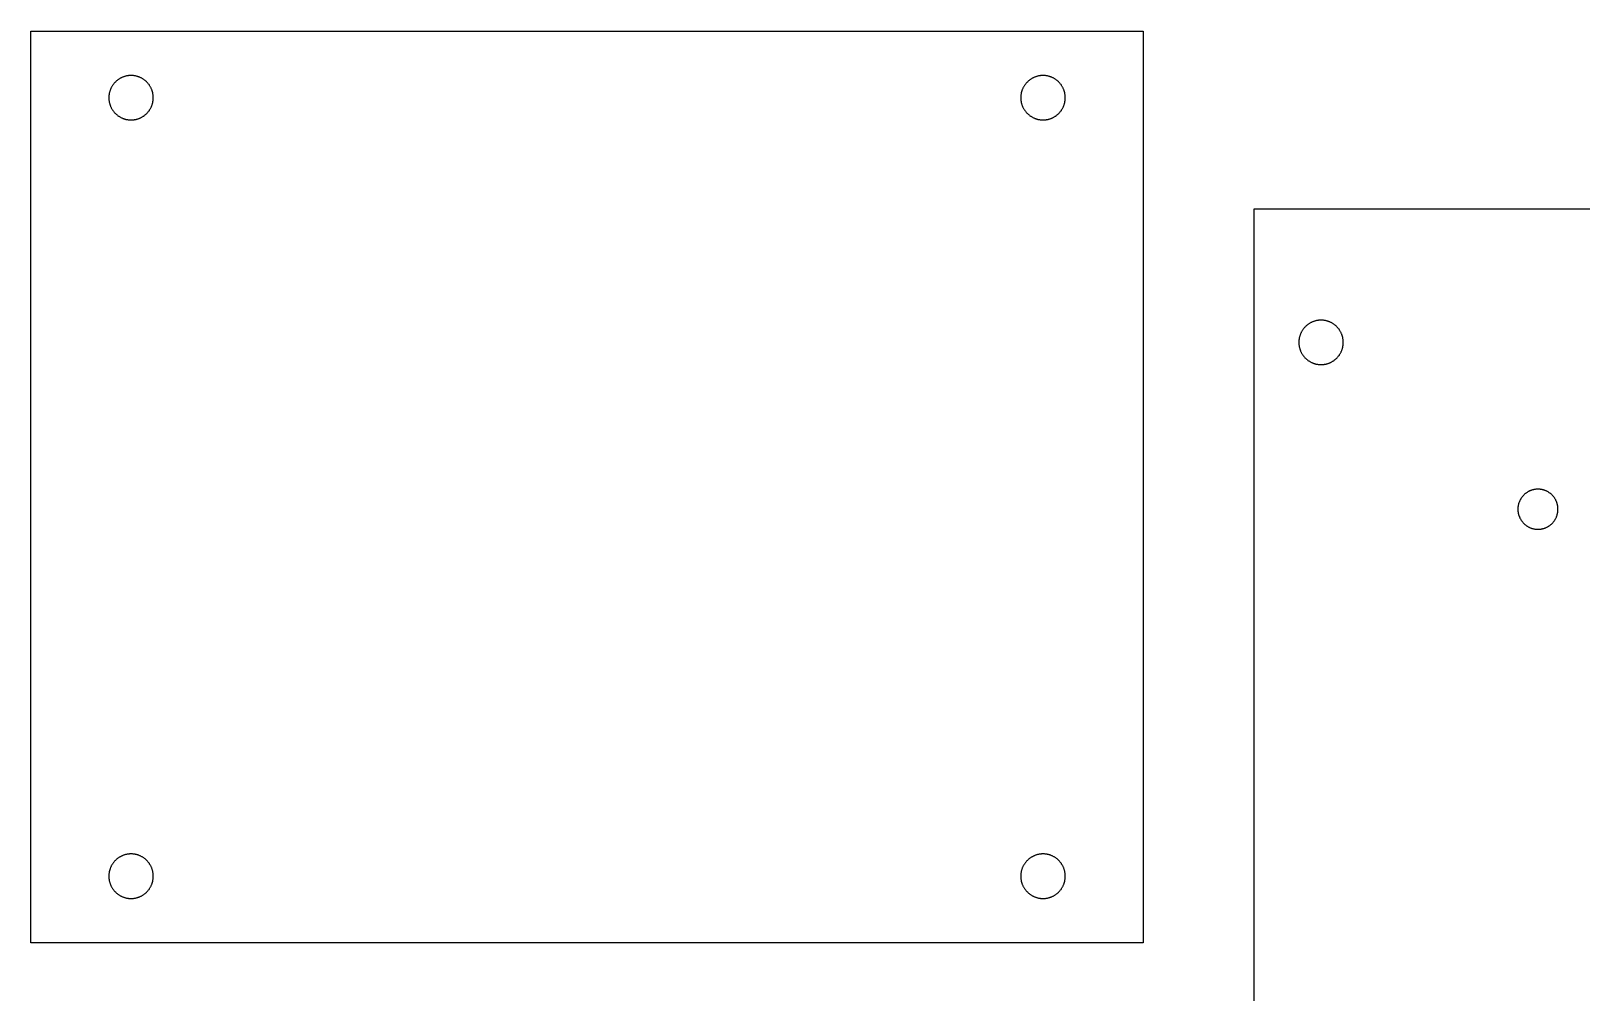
# Model space of a CAD drawing. Header units: millimetres. Extents: x -204 to 87, y -44 to 247.
# Drawn here: x -203 to -63.6, y 42.5 to 129 of the extents above; entities that cross this region are included whole.
import ezdxf

# ---------------------------------------------------------------- set-up
doc = ezdxf.new("R2010")
doc.units = ezdxf.units.MM
doc.layers.add('For Laser Cutter', color=18, linetype='Continuous', true_color=0x000000)

msp = doc.modelspace()

# ---------------------------------------------------------------- linework, layer by layer
at = {"layer": 'For Laser Cutter'}
for points in [[(-203, 129), (-103, 129), (-103, 47), (-203, 47)], [(-192, 123), (-192, 123.04), (-192, 123.09), (-192, 123.13), (-192.01, 123.18), (-192.01, 123.23), (-192.02, 123.27), (-192.03, 123.32), (-192.03, 123.36), (-192.04, 123.41), (-192.05, 123.46), (-192.06, 123.5), (-192.08, 123.55), (-192.09, 123.6), (-192.11, 123.64), (-192.12, 123.69), (-192.14, 123.74), (-192.16, 123.78), (-192.18, 123.83), (-192.2, 123.87), (-192.22, 123.92), (-192.25, 123.96), (-192.27, 124.01), (-192.3, 124.05), (-192.33, 124.09), (-192.35, 124.14), (-192.38, 124.18), (-192.42, 124.22), (-192.45, 124.26), (-192.48, 124.3), (-192.51, 124.34), (-192.55, 124.38), (-192.59, 124.41), (-192.62, 124.45), (-192.66, 124.49), (-192.7, 124.52), (-192.74, 124.55), (-192.78, 124.58), (-192.82, 124.62), (-192.86, 124.65), (-192.91, 124.67), (-192.95, 124.7), (-192.99, 124.73), (-193.04, 124.75), (-193.08, 124.78), (-193.13, 124.8), (-193.17, 124.82), (-193.22, 124.84), (-193.26, 124.86), (-193.31, 124.88), (-193.36, 124.89), (-193.4, 124.91), (-193.45, 124.92), (-193.5, 124.94), (-193.54, 124.95), (-193.59, 124.96), (-193.64, 124.97), (-193.68, 124.97), (-193.73, 124.98), (-193.77, 124.99), (-193.82, 124.99), (-193.87, 125), (-193.91, 125), (-193.96, 125), (-194, 125), (-194.04, 125), (-194.09, 125), (-194.13, 125), (-194.18, 124.99), (-194.23, 124.99), (-194.27, 124.98), (-194.32, 124.97), (-194.36, 124.97), (-194.41, 124.96), (-194.46, 124.95), (-194.5, 124.94), (-194.55, 124.92), (-194.6, 124.91), (-194.64, 124.89), (-194.69, 124.88), (-194.74, 124.86), (-194.78, 124.84), (-194.83, 124.82), (-194.87, 124.8), (-194.92, 124.78), (-194.96, 124.75), (-195.01, 124.73), (-195.05, 124.7), (-195.09, 124.67), (-195.14, 124.65), (-195.18, 124.62), (-195.22, 124.58), (-195.26, 124.55), (-195.3, 124.52), (-195.34, 124.49), (-195.38, 124.45), (-195.41, 124.41), (-195.45, 124.38), (-195.49, 124.34), (-195.52, 124.3), (-195.55, 124.26), (-195.58, 124.22), (-195.62, 124.18), (-195.65, 124.14), (-195.67, 124.09), (-195.7, 124.05), (-195.73, 124.01), (-195.75, 123.96), (-195.78, 123.92), (-195.8, 123.87), (-195.82, 123.83), (-195.84, 123.78), (-195.86, 123.74), (-195.88, 123.69), (-195.89, 123.64), (-195.91, 123.6), (-195.92, 123.55), (-195.94, 123.5), (-195.95, 123.46), (-195.96, 123.41), (-195.97, 123.36), (-195.97, 123.32), (-195.98, 123.27), (-195.99, 123.23), (-195.99, 123.18), (-196, 123.13), (-196, 123.09), (-196, 123.04), (-196, 123), (-196, 122.96), (-196, 122.91), (-196, 122.87), (-195.99, 122.82), (-195.99, 122.77), (-195.98, 122.73), (-195.97, 122.68), (-195.97, 122.64), (-195.96, 122.59), (-195.95, 122.54), (-195.94, 122.5), (-195.92, 122.45), (-195.91, 122.4), (-195.89, 122.36), (-195.88, 122.31), (-195.86, 122.26), (-195.84, 122.22), (-195.82, 122.17), (-195.8, 122.13), (-195.78, 122.08), (-195.75, 122.04), (-195.73, 121.99), (-195.7, 121.95), (-195.67, 121.91), (-195.65, 121.86), (-195.62, 121.82), (-195.58, 121.78), (-195.55, 121.74), (-195.52, 121.7), (-195.49, 121.66), (-195.45, 121.62), (-195.41, 121.59), (-195.38, 121.55), (-195.34, 121.51), (-195.3, 121.48), (-195.26, 121.45), (-195.22, 121.42), (-195.18, 121.38), (-195.14, 121.35), (-195.09, 121.33), (-195.05, 121.3), (-195.01, 121.27), (-194.96, 121.25), (-194.92, 121.22), (-194.87, 121.2), (-194.83, 121.18), (-194.78, 121.16), (-194.74, 121.14), (-194.69, 121.12), (-194.64, 121.11), (-194.6, 121.09), (-194.55, 121.08), (-194.5, 121.06), (-194.46, 121.05), (-194.41, 121.04), (-194.36, 121.03), (-194.32, 121.03), (-194.27, 121.02), (-194.23, 121.01), (-194.18, 121.01), (-194.13, 121), (-194.09, 121), (-194.04, 121), (-194, 121), (-193.96, 121), (-193.91, 121), (-193.87, 121), (-193.82, 121.01), (-193.77, 121.01), (-193.73, 121.02), (-193.68, 121.03), (-193.64, 121.03), (-193.59, 121.04), (-193.54, 121.05), (-193.5, 121.06), (-193.45, 121.08), (-193.4, 121.09), (-193.36, 121.11), (-193.31, 121.12), (-193.26, 121.14), (-193.22, 121.16), (-193.17, 121.18), (-193.13, 121.2), (-193.08, 121.22), (-193.04, 121.25), (-192.99, 121.27), (-192.95, 121.3), (-192.91, 121.33), (-192.86, 121.35), (-192.82, 121.38), (-192.78, 121.42), (-192.74, 121.45), (-192.7, 121.48), (-192.66, 121.51), (-192.62, 121.55), (-192.59, 121.59), (-192.55, 121.62), (-192.51, 121.66), (-192.48, 121.7), (-192.45, 121.74), (-192.42, 121.78), (-192.38, 121.82), (-192.35, 121.86), (-192.33, 121.91), (-192.3, 121.95), (-192.27, 121.99), (-192.25, 122.04), (-192.22, 122.08), (-192.2, 122.13), (-192.18, 122.17), (-192.16, 122.22), (-192.14, 122.26), (-192.12, 122.31), (-192.11, 122.36), (-192.09, 122.4), (-192.08, 122.45), (-192.06, 122.5), (-192.05, 122.54), (-192.04, 122.59), (-192.03, 122.64), (-192.03, 122.68), (-192.02, 122.73), (-192.01, 122.77), (-192.01, 122.82), (-192, 122.87), (-192, 122.91), (-192, 122.96)], [(-114, 123), (-114, 122.96), (-114, 122.91), (-114, 122.87), (-113.99, 122.82), (-113.99, 122.77), (-113.98, 122.73), (-113.97, 122.68), (-113.97, 122.64), (-113.96, 122.59), (-113.95, 122.54), (-113.94, 122.5), (-113.92, 122.45), (-113.91, 122.4), (-113.89, 122.36), (-113.88, 122.31), (-113.86, 122.26), (-113.84, 122.22), (-113.82, 122.17), (-113.8, 122.13), (-113.78, 122.08), (-113.75, 122.04), (-113.73, 121.99), (-113.7, 121.95), (-113.67, 121.91), (-113.65, 121.86), (-113.62, 121.82), (-113.58, 121.78), (-113.55, 121.74), (-113.52, 121.7), (-113.49, 121.66), (-113.45, 121.62), (-113.41, 121.59), (-113.38, 121.55), (-113.34, 121.51), (-113.3, 121.48), (-113.26, 121.45), (-113.22, 121.42), (-113.18, 121.38), (-113.14, 121.35), (-113.09, 121.33), (-113.05, 121.3), (-113.01, 121.27), (-112.96, 121.25), (-112.92, 121.22), (-112.87, 121.2), (-112.83, 121.18), (-112.78, 121.16), (-112.74, 121.14), (-112.69, 121.12), (-112.64, 121.11), (-112.6, 121.09), (-112.55, 121.08), (-112.5, 121.06), (-112.46, 121.05), (-112.41, 121.04), (-112.36, 121.03), (-112.32, 121.03), (-112.27, 121.02), (-112.23, 121.01), (-112.18, 121.01), (-112.13, 121), (-112.09, 121), (-112.04, 121), (-112, 121), (-111.96, 121), (-111.91, 121), (-111.87, 121), (-111.82, 121.01), (-111.77, 121.01), (-111.73, 121.02), (-111.68, 121.03), (-111.64, 121.03), (-111.59, 121.04), (-111.54, 121.05), (-111.5, 121.06), (-111.45, 121.08), (-111.4, 121.09), (-111.36, 121.11), (-111.31, 121.12), (-111.26, 121.14), (-111.22, 121.16), (-111.17, 121.18), (-111.13, 121.2), (-111.08, 121.22), (-111.04, 121.25), (-110.99, 121.27), (-110.95, 121.3), (-110.91, 121.33), (-110.86, 121.35), (-110.82, 121.38), (-110.78, 121.42), (-110.74, 121.45), (-110.7, 121.48), (-110.66, 121.51), (-110.62, 121.55), (-110.59, 121.59), (-110.55, 121.62), (-110.51, 121.66), (-110.48, 121.7), (-110.45, 121.74), (-110.42, 121.78), (-110.38, 121.82), (-110.35, 121.86), (-110.33, 121.91), (-110.3, 121.95), (-110.27, 121.99), (-110.25, 122.04), (-110.22, 122.08), (-110.2, 122.13), (-110.18, 122.17), (-110.16, 122.22), (-110.14, 122.26), (-110.12, 122.31), (-110.11, 122.36), (-110.09, 122.4), (-110.08, 122.45), (-110.06, 122.5), (-110.05, 122.54), (-110.04, 122.59), (-110.03, 122.64), (-110.03, 122.68), (-110.02, 122.73), (-110.01, 122.77), (-110.01, 122.82), (-110, 122.87), (-110, 122.91), (-110, 122.96), (-110, 123), (-110, 123.04), (-110, 123.09), (-110, 123.13), (-110.01, 123.18), (-110.01, 123.23), (-110.02, 123.27), (-110.03, 123.32), (-110.03, 123.36), (-110.04, 123.41), (-110.05, 123.46), (-110.06, 123.5), (-110.08, 123.55), (-110.09, 123.6), (-110.11, 123.64), (-110.12, 123.69), (-110.14, 123.74), (-110.16, 123.78), (-110.18, 123.83), (-110.2, 123.87), (-110.22, 123.92), (-110.25, 123.96), (-110.27, 124.01), (-110.3, 124.05), (-110.33, 124.09), (-110.35, 124.14), (-110.38, 124.18), (-110.42, 124.22), (-110.45, 124.26), (-110.48, 124.3), (-110.51, 124.34), (-110.55, 124.38), (-110.59, 124.41), (-110.62, 124.45), (-110.66, 124.49), (-110.7, 124.52), (-110.74, 124.55), (-110.78, 124.58), (-110.82, 124.62), (-110.86, 124.65), (-110.91, 124.67), (-110.95, 124.7), (-110.99, 124.73), (-111.04, 124.75), (-111.08, 124.78), (-111.13, 124.8), (-111.17, 124.82), (-111.22, 124.84), (-111.26, 124.86), (-111.31, 124.88), (-111.36, 124.89), (-111.4, 124.91), (-111.45, 124.92), (-111.5, 124.94), (-111.54, 124.95), (-111.59, 124.96), (-111.64, 124.97), (-111.68, 124.97), (-111.73, 124.98), (-111.77, 124.99), (-111.82, 124.99), (-111.87, 125), (-111.91, 125), (-111.96, 125), (-112, 125), (-112.04, 125), (-112.09, 125), (-112.13, 125), (-112.18, 124.99), (-112.23, 124.99), (-112.27, 124.98), (-112.32, 124.97), (-112.36, 124.97), (-112.41, 124.96), (-112.46, 124.95), (-112.5, 124.94), (-112.55, 124.92), (-112.6, 124.91), (-112.64, 124.89), (-112.69, 124.88), (-112.74, 124.86), (-112.78, 124.84), (-112.83, 124.82), (-112.87, 124.8), (-112.92, 124.78), (-112.96, 124.75), (-113.01, 124.73), (-113.05, 124.7), (-113.09, 124.67), (-113.14, 124.65), (-113.18, 124.62), (-113.22, 124.58), (-113.26, 124.55), (-113.3, 124.52), (-113.34, 124.49), (-113.38, 124.45), (-113.41, 124.41), (-113.45, 124.38), (-113.49, 124.34), (-113.52, 124.3), (-113.55, 124.26), (-113.58, 124.22), (-113.62, 124.18), (-113.65, 124.14), (-113.67, 124.09), (-113.7, 124.05), (-113.73, 124.01), (-113.75, 123.96), (-113.78, 123.92), (-113.8, 123.87), (-113.82, 123.83), (-113.84, 123.78), (-113.86, 123.74), (-113.88, 123.69), (-113.89, 123.64), (-113.91, 123.6), (-113.92, 123.55), (-113.94, 123.5), (-113.95, 123.46), (-113.96, 123.41), (-113.97, 123.36), (-113.97, 123.32), (-113.98, 123.27), (-113.99, 123.23), (-113.99, 123.18), (-114, 123.13), (-114, 123.09), (-114, 123.04)], [(-11, 113), (-11, -17), (-93, -17), (-93, 113)], [(-85, 101), (-85, 101.04), (-85, 101.09), (-85, 101.13), (-85.01, 101.18), (-85.01, 101.23), (-85.02, 101.27), (-85.03, 101.32), (-85.03, 101.36), (-85.04, 101.41), (-85.05, 101.46), (-85.06, 101.5), (-85.08, 101.55), (-85.09, 101.6), (-85.11, 101.64), (-85.12, 101.69), (-85.14, 101.74), (-85.16, 101.78), (-85.18, 101.83), (-85.2, 101.87), (-85.22, 101.92), (-85.25, 101.96), (-85.27, 102.01), (-85.3, 102.05), (-85.33, 102.09), (-85.35, 102.14), (-85.38, 102.18), (-85.42, 102.22), (-85.45, 102.26), (-85.48, 102.3), (-85.51, 102.34), (-85.55, 102.38), (-85.59, 102.41), (-85.62, 102.45), (-85.66, 102.49), (-85.7, 102.52), (-85.74, 102.55), (-85.78, 102.58), (-85.82, 102.62), (-85.86, 102.65), (-85.91, 102.67), (-85.95, 102.7), (-85.99, 102.73), (-86.04, 102.75), (-86.08, 102.78), (-86.13, 102.8), (-86.17, 102.82), (-86.22, 102.84), (-86.26, 102.86), (-86.31, 102.88), (-86.36, 102.89), (-86.4, 102.91), (-86.45, 102.92), (-86.5, 102.94), (-86.54, 102.95), (-86.59, 102.96), (-86.64, 102.97), (-86.68, 102.97), (-86.73, 102.98), (-86.77, 102.99), (-86.82, 102.99), (-86.87, 103), (-86.91, 103), (-86.96, 103), (-87, 103), (-87.04, 103), (-87.09, 103), (-87.13, 103), (-87.18, 102.99), (-87.23, 102.99), (-87.27, 102.98), (-87.32, 102.97), (-87.36, 102.97), (-87.41, 102.96), (-87.46, 102.95), (-87.5, 102.94), (-87.55, 102.92), (-87.6, 102.91), (-87.64, 102.89), (-87.69, 102.88), (-87.74, 102.86), (-87.78, 102.84), (-87.83, 102.82), (-87.87, 102.8), (-87.92, 102.78), (-87.96, 102.75), (-88.01, 102.73), (-88.05, 102.7), (-88.09, 102.67), (-88.14, 102.65), (-88.18, 102.62), (-88.22, 102.58), (-88.26, 102.55), (-88.3, 102.52), (-88.34, 102.49), (-88.38, 102.45), (-88.41, 102.41), (-88.45, 102.38), (-88.49, 102.34), (-88.52, 102.3), (-88.55, 102.26), (-88.58, 102.22), (-88.62, 102.18), (-88.65, 102.14), (-88.67, 102.09), (-88.7, 102.05), (-88.73, 102.01), (-88.75, 101.96), (-88.78, 101.92), (-88.8, 101.87), (-88.82, 101.83), (-88.84, 101.78), (-88.86, 101.74), (-88.88, 101.69), (-88.89, 101.64), (-88.91, 101.6), (-88.92, 101.55), (-88.94, 101.5), (-88.95, 101.46), (-88.96, 101.41), (-88.97, 101.36), (-88.97, 101.32), (-88.98, 101.27), (-88.99, 101.23), (-88.99, 101.18), (-89, 101.13), (-89, 101.09), (-89, 101.04), (-89, 101), (-89, 100.96), (-89, 100.91), (-89, 100.87), (-88.99, 100.82), (-88.99, 100.77), (-88.98, 100.73), (-88.97, 100.68), (-88.97, 100.64), (-88.96, 100.59), (-88.95, 100.54), (-88.94, 100.5), (-88.92, 100.45), (-88.91, 100.4), (-88.89, 100.36), (-88.88, 100.31), (-88.86, 100.26), (-88.84, 100.22), (-88.82, 100.17), (-88.8, 100.13), (-88.78, 100.08), (-88.75, 100.04), (-88.73, 99.99), (-88.7, 99.95), (-88.67, 99.91), (-88.65, 99.86), (-88.62, 99.82), (-88.58, 99.78), (-88.55, 99.74), (-88.52, 99.7), (-88.49, 99.66), (-88.45, 99.62), (-88.41, 99.59), (-88.38, 99.55), (-88.34, 99.51), (-88.3, 99.48), (-88.26, 99.45), (-88.22, 99.42), (-88.18, 99.38), (-88.14, 99.35), (-88.09, 99.33), (-88.05, 99.3), (-88.01, 99.27), (-87.96, 99.25), (-87.92, 99.22), (-87.87, 99.2), (-87.83, 99.18), (-87.78, 99.16), (-87.74, 99.14), (-87.69, 99.12), (-87.64, 99.11), (-87.6, 99.09), (-87.55, 99.08), (-87.5, 99.06), (-87.46, 99.05), (-87.41, 99.04), (-87.36, 99.03), (-87.32, 99.03), (-87.27, 99.02), (-87.23, 99.01), (-87.18, 99.01), (-87.13, 99), (-87.09, 99), (-87.04, 99), (-87, 99), (-86.96, 99), (-86.91, 99), (-86.87, 99), (-86.82, 99.01), (-86.77, 99.01), (-86.73, 99.02), (-86.68, 99.03), (-86.64, 99.03), (-86.59, 99.04), (-86.54, 99.05), (-86.5, 99.06), (-86.45, 99.08), (-86.4, 99.09), (-86.36, 99.11), (-86.31, 99.12), (-86.26, 99.14), (-86.22, 99.16), (-86.17, 99.18), (-86.13, 99.2), (-86.08, 99.22), (-86.04, 99.25), (-85.99, 99.27), (-85.95, 99.3), (-85.91, 99.33), (-85.86, 99.35), (-85.82, 99.38), (-85.78, 99.42), (-85.74, 99.45), (-85.7, 99.48), (-85.66, 99.51), (-85.62, 99.55), (-85.59, 99.59), (-85.55, 99.62), (-85.51, 99.66), (-85.48, 99.7), (-85.45, 99.74), (-85.42, 99.78), (-85.38, 99.82), (-85.35, 99.86), (-85.33, 99.91), (-85.3, 99.95), (-85.27, 99.99), (-85.25, 100.04), (-85.22, 100.08), (-85.2, 100.13), (-85.18, 100.17), (-85.16, 100.22), (-85.14, 100.26), (-85.12, 100.31), (-85.11, 100.36), (-85.09, 100.4), (-85.08, 100.45), (-85.06, 100.5), (-85.05, 100.54), (-85.04, 100.59), (-85.03, 100.64), (-85.03, 100.68), (-85.02, 100.73), (-85.01, 100.77), (-85.01, 100.82), (-85, 100.87), (-85, 100.91), (-85, 100.96)], [(-69.3, 86), (-69.3, 85.96), (-69.3, 85.92), (-69.3, 85.88), (-69.29, 85.84), (-69.29, 85.8), (-69.28, 85.76), (-69.28, 85.71), (-69.27, 85.67), (-69.26, 85.63), (-69.25, 85.59), (-69.24, 85.55), (-69.23, 85.5), (-69.22, 85.46), (-69.2, 85.42), (-69.19, 85.38), (-69.17, 85.34), (-69.16, 85.3), (-69.14, 85.25), (-69.12, 85.21), (-69.1, 85.17), (-69.08, 85.13), (-69.05, 85.09), (-69.03, 85.05), (-69.01, 85.02), (-68.98, 84.98), (-68.95, 84.94), (-68.93, 84.9), (-68.9, 84.87), (-68.87, 84.83), (-68.84, 84.79), (-68.81, 84.76), (-68.77, 84.73), (-68.74, 84.69), (-68.71, 84.66), (-68.67, 84.63), (-68.63, 84.6), (-68.6, 84.57), (-68.56, 84.55), (-68.52, 84.52), (-68.48, 84.49), (-68.45, 84.47), (-68.41, 84.45), (-68.37, 84.42), (-68.33, 84.4), (-68.29, 84.38), (-68.25, 84.36), (-68.2, 84.34), (-68.16, 84.33), (-68.12, 84.31), (-68.08, 84.3), (-68.04, 84.28), (-68, 84.27), (-67.95, 84.26), (-67.91, 84.25), (-67.87, 84.24), (-67.83, 84.23), (-67.79, 84.22), (-67.74, 84.22), (-67.7, 84.21), (-67.66, 84.21), (-67.62, 84.2), (-67.58, 84.2), (-67.54, 84.2), (-67.5, 84.2), (-67.46, 84.2), (-67.42, 84.2), (-67.38, 84.2), (-67.34, 84.21), (-67.3, 84.21), (-67.26, 84.22), (-67.21, 84.22), (-67.17, 84.23), (-67.13, 84.24), (-67.09, 84.25), (-67.05, 84.26), (-67, 84.27), (-66.96, 84.28), (-66.92, 84.3), (-66.88, 84.31), (-66.84, 84.33), (-66.8, 84.34), (-66.75, 84.36), (-66.71, 84.38), (-66.67, 84.4), (-66.63, 84.42), (-66.59, 84.45), (-66.55, 84.47), (-66.52, 84.49), (-66.48, 84.52), (-66.44, 84.55), (-66.4, 84.57), (-66.37, 84.6), (-66.33, 84.63), (-66.29, 84.66), (-66.26, 84.69), (-66.23, 84.73), (-66.19, 84.76), (-66.16, 84.79), (-66.13, 84.83), (-66.1, 84.87), (-66.07, 84.9), (-66.05, 84.94), (-66.02, 84.98), (-65.99, 85.02), (-65.97, 85.05), (-65.95, 85.09), (-65.92, 85.13), (-65.9, 85.17), (-65.88, 85.21), (-65.86, 85.25), (-65.84, 85.3), (-65.83, 85.34), (-65.81, 85.38), (-65.8, 85.42), (-65.78, 85.46), (-65.77, 85.5), (-65.76, 85.55), (-65.75, 85.59), (-65.74, 85.63), (-65.73, 85.67), (-65.72, 85.71), (-65.72, 85.76), (-65.71, 85.8), (-65.71, 85.84), (-65.7, 85.88), (-65.7, 85.92), (-65.7, 85.96), (-65.7, 86), (-65.7, 86.04), (-65.7, 86.08), (-65.7, 86.12), (-65.71, 86.16), (-65.71, 86.2), (-65.72, 86.24), (-65.72, 86.29), (-65.73, 86.33), (-65.74, 86.37), (-65.75, 86.41), (-65.76, 86.45), (-65.77, 86.5), (-65.78, 86.54), (-65.8, 86.58), (-65.81, 86.62), (-65.83, 86.66), (-65.84, 86.7), (-65.86, 86.75), (-65.88, 86.79), (-65.9, 86.83), (-65.92, 86.87), (-65.95, 86.91), (-65.97, 86.95), (-65.99, 86.98), (-66.02, 87.02), (-66.05, 87.06), (-66.07, 87.1), (-66.1, 87.13), (-66.13, 87.17), (-66.16, 87.21), (-66.19, 87.24), (-66.23, 87.27), (-66.26, 87.31), (-66.29, 87.34), (-66.33, 87.37), (-66.37, 87.4), (-66.4, 87.43), (-66.44, 87.45), (-66.48, 87.48), (-66.52, 87.51), (-66.55, 87.53), (-66.59, 87.55), (-66.63, 87.58), (-66.67, 87.6), (-66.71, 87.62), (-66.75, 87.64), (-66.8, 87.66), (-66.84, 87.67), (-66.88, 87.69), (-66.92, 87.7), (-66.96, 87.72), (-67, 87.73), (-67.05, 87.74), (-67.09, 87.75), (-67.13, 87.76), (-67.17, 87.77), (-67.21, 87.78), (-67.26, 87.78), (-67.3, 87.79), (-67.34, 87.79), (-67.38, 87.8), (-67.42, 87.8), (-67.46, 87.8), (-67.5, 87.8), (-67.54, 87.8), (-67.58, 87.8), (-67.62, 87.8), (-67.66, 87.79), (-67.7, 87.79), (-67.74, 87.78), (-67.79, 87.78), (-67.83, 87.77), (-67.87, 87.76), (-67.91, 87.75), (-67.95, 87.74), (-68, 87.73), (-68.04, 87.72), (-68.08, 87.7), (-68.12, 87.69), (-68.16, 87.67), (-68.2, 87.66), (-68.25, 87.64), (-68.29, 87.62), (-68.33, 87.6), (-68.37, 87.58), (-68.41, 87.55), (-68.45, 87.53), (-68.48, 87.51), (-68.52, 87.48), (-68.56, 87.45), (-68.6, 87.43), (-68.63, 87.4), (-68.67, 87.37), (-68.71, 87.34), (-68.74, 87.31), (-68.77, 87.27), (-68.81, 87.24), (-68.84, 87.21), (-68.87, 87.17), (-68.9, 87.13), (-68.93, 87.1), (-68.95, 87.06), (-68.98, 87.02), (-69.01, 86.98), (-69.03, 86.95), (-69.05, 86.91), (-69.08, 86.87), (-69.1, 86.83), (-69.12, 86.79), (-69.14, 86.75), (-69.16, 86.7), (-69.17, 86.66), (-69.19, 86.62), (-69.2, 86.58), (-69.22, 86.54), (-69.23, 86.5), (-69.24, 86.45), (-69.25, 86.41), (-69.26, 86.37), (-69.27, 86.33), (-69.28, 86.29), (-69.28, 86.24), (-69.29, 86.2), (-69.29, 86.16), (-69.3, 86.12), (-69.3, 86.08), (-69.3, 86.04)], [(-192, 53), (-192, 53.04), (-192, 53.09), (-192, 53.13), (-192.01, 53.18), (-192.01, 53.23), (-192.02, 53.27), (-192.03, 53.32), (-192.03, 53.36), (-192.04, 53.41), (-192.05, 53.46), (-192.06, 53.5), (-192.08, 53.55), (-192.09, 53.6), (-192.11, 53.64), (-192.12, 53.69), (-192.14, 53.74), (-192.16, 53.78), (-192.18, 53.83), (-192.2, 53.87), (-192.22, 53.92), (-192.25, 53.96), (-192.27, 54.01), (-192.3, 54.05), (-192.33, 54.09), (-192.35, 54.14), (-192.38, 54.18), (-192.42, 54.22), (-192.45, 54.26), (-192.48, 54.3), (-192.51, 54.34), (-192.55, 54.38), (-192.59, 54.41), (-192.62, 54.45), (-192.66, 54.49), (-192.7, 54.52), (-192.74, 54.55), (-192.78, 54.58), (-192.82, 54.62), (-192.86, 54.65), (-192.91, 54.67), (-192.95, 54.7), (-192.99, 54.73), (-193.04, 54.75), (-193.08, 54.78), (-193.13, 54.8), (-193.17, 54.82), (-193.22, 54.84), (-193.26, 54.86), (-193.31, 54.88), (-193.36, 54.89), (-193.4, 54.91), (-193.45, 54.92), (-193.5, 54.94), (-193.54, 54.95), (-193.59, 54.96), (-193.64, 54.97), (-193.68, 54.97), (-193.73, 54.98), (-193.77, 54.99), (-193.82, 54.99), (-193.87, 55), (-193.91, 55), (-193.96, 55), (-194, 55), (-194.04, 55), (-194.09, 55), (-194.13, 55), (-194.18, 54.99), (-194.23, 54.99), (-194.27, 54.98), (-194.32, 54.97), (-194.36, 54.97), (-194.41, 54.96), (-194.46, 54.95), (-194.5, 54.94), (-194.55, 54.92), (-194.6, 54.91), (-194.64, 54.89), (-194.69, 54.88), (-194.74, 54.86), (-194.78, 54.84), (-194.83, 54.82), (-194.87, 54.8), (-194.92, 54.78), (-194.96, 54.75), (-195.01, 54.73), (-195.05, 54.7), (-195.09, 54.67), (-195.14, 54.65), (-195.18, 54.62), (-195.22, 54.58), (-195.26, 54.55), (-195.3, 54.52), (-195.34, 54.49), (-195.38, 54.45), (-195.41, 54.41), (-195.45, 54.38), (-195.49, 54.34), (-195.52, 54.3), (-195.55, 54.26), (-195.58, 54.22), (-195.62, 54.18), (-195.65, 54.14), (-195.67, 54.09), (-195.7, 54.05), (-195.73, 54.01), (-195.75, 53.96), (-195.78, 53.92), (-195.8, 53.87), (-195.82, 53.83), (-195.84, 53.78), (-195.86, 53.74), (-195.88, 53.69), (-195.89, 53.64), (-195.91, 53.6), (-195.92, 53.55), (-195.94, 53.5), (-195.95, 53.46), (-195.96, 53.41), (-195.97, 53.36), (-195.97, 53.32), (-195.98, 53.27), (-195.99, 53.23), (-195.99, 53.18), (-196, 53.13), (-196, 53.09), (-196, 53.04), (-196, 53), (-196, 52.96), (-196, 52.91), (-196, 52.87), (-195.99, 52.82), (-195.99, 52.77), (-195.98, 52.73), (-195.97, 52.68), (-195.97, 52.64), (-195.96, 52.59), (-195.95, 52.54), (-195.94, 52.5), (-195.92, 52.45), (-195.91, 52.4), (-195.89, 52.36), (-195.88, 52.31), (-195.86, 52.26), (-195.84, 52.22), (-195.82, 52.17), (-195.8, 52.13), (-195.78, 52.08), (-195.75, 52.04), (-195.73, 51.99), (-195.7, 51.95), (-195.67, 51.91), (-195.65, 51.86), (-195.62, 51.82), (-195.58, 51.78), (-195.55, 51.74), (-195.52, 51.7), (-195.49, 51.66), (-195.45, 51.62), (-195.41, 51.59), (-195.38, 51.55), (-195.34, 51.51), (-195.3, 51.48), (-195.26, 51.45), (-195.22, 51.42), (-195.18, 51.38), (-195.14, 51.35), (-195.09, 51.33), (-195.05, 51.3), (-195.01, 51.27), (-194.96, 51.25), (-194.92, 51.22), (-194.87, 51.2), (-194.83, 51.18), (-194.78, 51.16), (-194.74, 51.14), (-194.69, 51.12), (-194.64, 51.11), (-194.6, 51.09), (-194.55, 51.08), (-194.5, 51.06), (-194.46, 51.05), (-194.41, 51.04), (-194.36, 51.03), (-194.32, 51.03), (-194.27, 51.02), (-194.23, 51.01), (-194.18, 51.01), (-194.13, 51), (-194.09, 51), (-194.04, 51), (-194, 51), (-193.96, 51), (-193.91, 51), (-193.87, 51), (-193.82, 51.01), (-193.77, 51.01), (-193.73, 51.02), (-193.68, 51.03), (-193.64, 51.03), (-193.59, 51.04), (-193.54, 51.05), (-193.5, 51.06), (-193.45, 51.08), (-193.4, 51.09), (-193.36, 51.11), (-193.31, 51.12), (-193.26, 51.14), (-193.22, 51.16), (-193.17, 51.18), (-193.13, 51.2), (-193.08, 51.22), (-193.04, 51.25), (-192.99, 51.27), (-192.95, 51.3), (-192.91, 51.33), (-192.86, 51.35), (-192.82, 51.38), (-192.78, 51.42), (-192.74, 51.45), (-192.7, 51.48), (-192.66, 51.51), (-192.62, 51.55), (-192.59, 51.59), (-192.55, 51.62), (-192.51, 51.66), (-192.48, 51.7), (-192.45, 51.74), (-192.42, 51.78), (-192.38, 51.82), (-192.35, 51.86), (-192.33, 51.91), (-192.3, 51.95), (-192.27, 51.99), (-192.25, 52.04), (-192.22, 52.08), (-192.2, 52.13), (-192.18, 52.17), (-192.16, 52.22), (-192.14, 52.26), (-192.12, 52.31), (-192.11, 52.36), (-192.09, 52.4), (-192.08, 52.45), (-192.06, 52.5), (-192.05, 52.54), (-192.04, 52.59), (-192.03, 52.64), (-192.03, 52.68), (-192.02, 52.73), (-192.01, 52.77), (-192.01, 52.82), (-192, 52.87), (-192, 52.91), (-192, 52.96)], [(-114, 53), (-114, 52.96), (-114, 52.91), (-114, 52.87), (-113.99, 52.82), (-113.99, 52.77), (-113.98, 52.73), (-113.97, 52.68), (-113.97, 52.64), (-113.96, 52.59), (-113.95, 52.54), (-113.94, 52.5), (-113.92, 52.45), (-113.91, 52.4), (-113.89, 52.36), (-113.88, 52.31), (-113.86, 52.26), (-113.84, 52.22), (-113.82, 52.17), (-113.8, 52.13), (-113.78, 52.08), (-113.75, 52.04), (-113.73, 51.99), (-113.7, 51.95), (-113.67, 51.91), (-113.65, 51.86), (-113.62, 51.82), (-113.58, 51.78), (-113.55, 51.74), (-113.52, 51.7), (-113.49, 51.66), (-113.45, 51.62), (-113.41, 51.59), (-113.38, 51.55), (-113.34, 51.51), (-113.3, 51.48), (-113.26, 51.45), (-113.22, 51.42), (-113.18, 51.38), (-113.14, 51.35), (-113.09, 51.33), (-113.05, 51.3), (-113.01, 51.27), (-112.96, 51.25), (-112.92, 51.22), (-112.87, 51.2), (-112.83, 51.18), (-112.78, 51.16), (-112.74, 51.14), (-112.69, 51.12), (-112.64, 51.11), (-112.6, 51.09), (-112.55, 51.08), (-112.5, 51.06), (-112.46, 51.05), (-112.41, 51.04), (-112.36, 51.03), (-112.32, 51.03), (-112.27, 51.02), (-112.23, 51.01), (-112.18, 51.01), (-112.13, 51), (-112.09, 51), (-112.04, 51), (-112, 51), (-111.96, 51), (-111.91, 51), (-111.87, 51), (-111.82, 51.01), (-111.77, 51.01), (-111.73, 51.02), (-111.68, 51.03), (-111.64, 51.03), (-111.59, 51.04), (-111.54, 51.05), (-111.5, 51.06), (-111.45, 51.08), (-111.4, 51.09), (-111.36, 51.11), (-111.31, 51.12), (-111.26, 51.14), (-111.22, 51.16), (-111.17, 51.18), (-111.13, 51.2), (-111.08, 51.22), (-111.04, 51.25), (-110.99, 51.27), (-110.95, 51.3), (-110.91, 51.33), (-110.86, 51.35), (-110.82, 51.38), (-110.78, 51.42), (-110.74, 51.45), (-110.7, 51.48), (-110.66, 51.51), (-110.62, 51.55), (-110.59, 51.59), (-110.55, 51.62), (-110.51, 51.66), (-110.48, 51.7), (-110.45, 51.74), (-110.42, 51.78), (-110.38, 51.82), (-110.35, 51.86), (-110.33, 51.91), (-110.3, 51.95), (-110.27, 51.99), (-110.25, 52.04), (-110.22, 52.08), (-110.2, 52.13), (-110.18, 52.17), (-110.16, 52.22), (-110.14, 52.26), (-110.12, 52.31), (-110.11, 52.36), (-110.09, 52.4), (-110.08, 52.45), (-110.06, 52.5), (-110.05, 52.54), (-110.04, 52.59), (-110.03, 52.64), (-110.03, 52.68), (-110.02, 52.73), (-110.01, 52.77), (-110.01, 52.82), (-110, 52.87), (-110, 52.91), (-110, 52.96), (-110, 53), (-110, 53.04), (-110, 53.09), (-110, 53.13), (-110.01, 53.18), (-110.01, 53.23), (-110.02, 53.27), (-110.03, 53.32), (-110.03, 53.36), (-110.04, 53.41), (-110.05, 53.46), (-110.06, 53.5), (-110.08, 53.55), (-110.09, 53.6), (-110.11, 53.64), (-110.12, 53.69), (-110.14, 53.74), (-110.16, 53.78), (-110.18, 53.83), (-110.2, 53.87), (-110.22, 53.92), (-110.25, 53.96), (-110.27, 54.01), (-110.3, 54.05), (-110.33, 54.09), (-110.35, 54.14), (-110.38, 54.18), (-110.42, 54.22), (-110.45, 54.26), (-110.48, 54.3), (-110.51, 54.34), (-110.55, 54.38), (-110.59, 54.41), (-110.62, 54.45), (-110.66, 54.49), (-110.7, 54.52), (-110.74, 54.55), (-110.78, 54.58), (-110.82, 54.62), (-110.86, 54.65), (-110.91, 54.67), (-110.95, 54.7), (-110.99, 54.73), (-111.04, 54.75), (-111.08, 54.78), (-111.13, 54.8), (-111.17, 54.82), (-111.22, 54.84), (-111.26, 54.86), (-111.31, 54.88), (-111.36, 54.89), (-111.4, 54.91), (-111.45, 54.92), (-111.5, 54.94), (-111.54, 54.95), (-111.59, 54.96), (-111.64, 54.97), (-111.68, 54.97), (-111.73, 54.98), (-111.77, 54.99), (-111.82, 54.99), (-111.87, 55), (-111.91, 55), (-111.96, 55), (-112, 55), (-112.04, 55), (-112.09, 55), (-112.13, 55), (-112.18, 54.99), (-112.23, 54.99), (-112.27, 54.98), (-112.32, 54.97), (-112.36, 54.97), (-112.41, 54.96), (-112.46, 54.95), (-112.5, 54.94), (-112.55, 54.92), (-112.6, 54.91), (-112.64, 54.89), (-112.69, 54.88), (-112.74, 54.86), (-112.78, 54.84), (-112.83, 54.82), (-112.87, 54.8), (-112.92, 54.78), (-112.96, 54.75), (-113.01, 54.73), (-113.05, 54.7), (-113.09, 54.67), (-113.14, 54.65), (-113.18, 54.62), (-113.22, 54.58), (-113.26, 54.55), (-113.3, 54.52), (-113.34, 54.49), (-113.38, 54.45), (-113.41, 54.41), (-113.45, 54.38), (-113.49, 54.34), (-113.52, 54.3), (-113.55, 54.26), (-113.58, 54.22), (-113.62, 54.18), (-113.65, 54.14), (-113.67, 54.09), (-113.7, 54.05), (-113.73, 54.01), (-113.75, 53.96), (-113.78, 53.92), (-113.8, 53.87), (-113.82, 53.83), (-113.84, 53.78), (-113.86, 53.74), (-113.88, 53.69), (-113.89, 53.64), (-113.91, 53.6), (-113.92, 53.55), (-113.94, 53.5), (-113.95, 53.46), (-113.96, 53.41), (-113.97, 53.36), (-113.97, 53.32), (-113.98, 53.27), (-113.99, 53.23), (-113.99, 53.18), (-114, 53.13), (-114, 53.09), (-114, 53.04)]]:
    msp.add_lwpolyline(points, close=True, dxfattribs=at)

doc.saveas('drawing.dxf')
